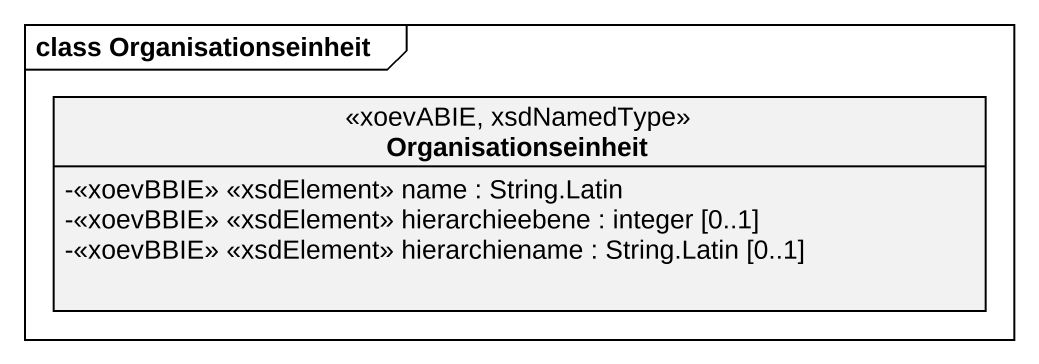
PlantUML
@startuml
mainframe class Organisationseinheit
hide circle
hide empty members
skinparam classAttributeIconSize 0
class Organisationseinheit <<xoevABIE, xsdNamedType>> {
  -<<xoevBBIE>> <<xsdElement>> name : String.Latin
  -<<xoevBBIE>> <<xsdElement>> hierarchieebene : integer [0..1]
  -<<xoevBBIE>> <<xsdElement>> hierarchiename : String.Latin [0..1]
}
@enduml
